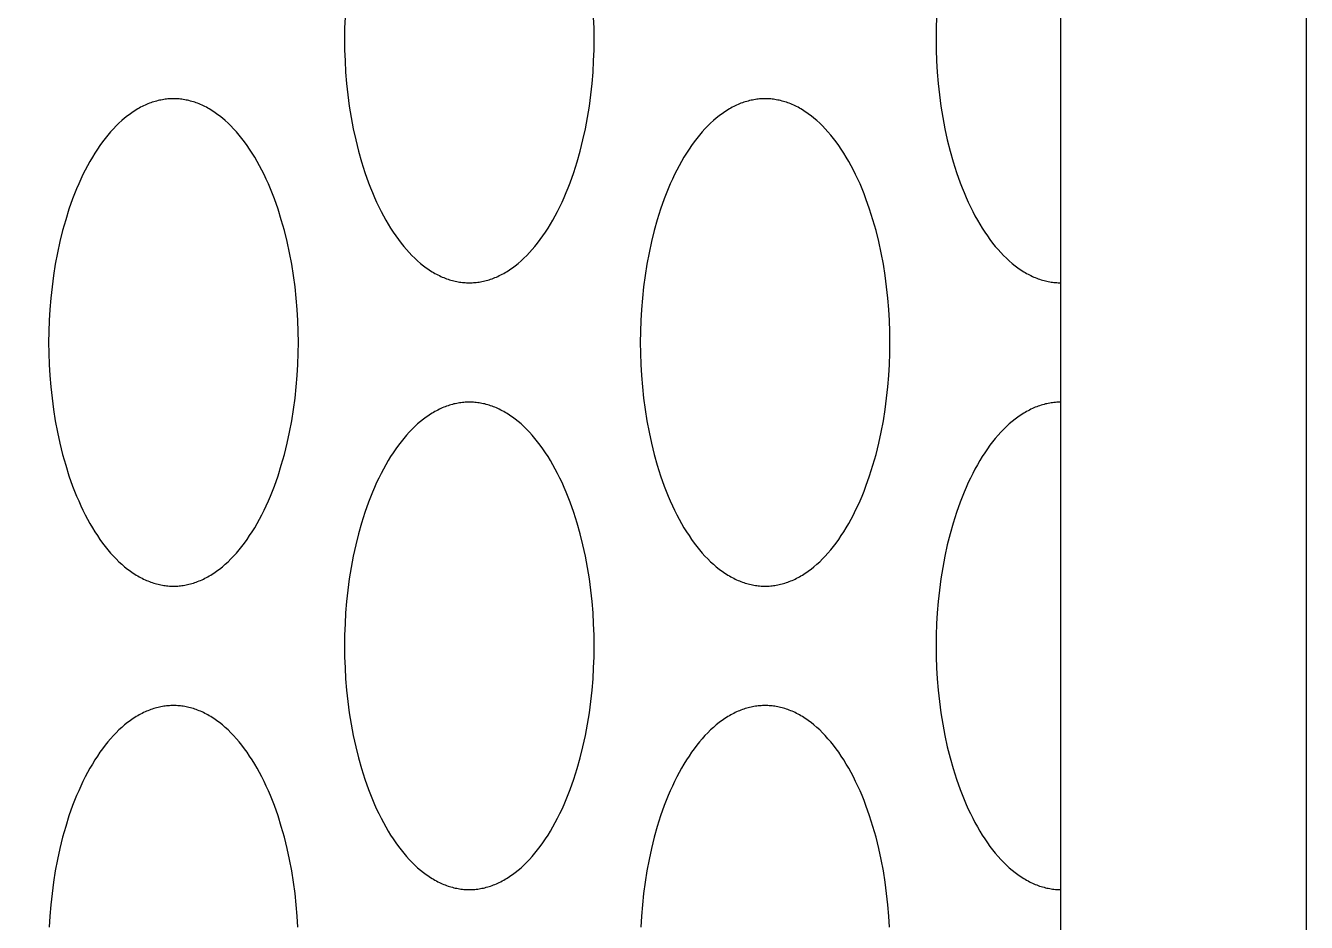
# Model space of a CAD drawing. Extents: x 958 to 1271, y 731 to 1450.
# Drawn here: x 1131 to 1271.4, y 894.3 to 992.5 of the extents above; entities that cross this region are included whole.
import ezdxf

# ---------------------------------------------------------------- set-up
doc = ezdxf.new("R2010")
doc.units = 0
doc.layers.add('LAYER_05', color=5, linetype='CONTINUOUS')

msp = doc.modelspace()

# ---------------------------------------------------------------- linework, layer by layer
at = {"layer": 'LAYER_05'}
for points in [[(958.2, 731.46), (1271.35, 731.46), (1271.35, 1449.98), (958.2, 1449.98)], [(985.1, 758.36), (1244.45, 758.36), (1244.45, 1423.08), (985.1, 1423.08)], [(1160.88, 957.78), (1160.86, 958.97), (1160.82, 960.18), (1160.75, 961.4), (1160.65, 962.64), (1160.51, 963.88), (1160.35, 965.13), (1160.15, 966.37), (1159.92, 967.61), (1159.65, 968.83), (1159.35, 970.04), (1159.01, 971.23), (1158.65, 972.39), (1158.25, 973.52), (1158.04, 974.07), (1157.82, 974.61), (1157.59, 975.14), (1157.36, 975.66), (1157.12, 976.17), (1156.87, 976.66), (1156.62, 977.14), (1156.36, 977.61), (1156.09, 978.07), (1155.82, 978.51), (1155.54, 978.94), (1155.26, 979.35), (1154.97, 979.75), (1154.68, 980.13), (1154.39, 980.49), (1154.09, 980.85), (1153.78, 981.18), (1153.48, 981.5), (1153.17, 981.8), (1152.86, 982.08), (1152.55, 982.35), (1152.23, 982.61), (1152.07, 982.73), (1151.91, 982.84), (1151.76, 982.95), (1151.6, 983.06), (1151.44, 983.16), (1151.28, 983.26), (1151.12, 983.36), (1150.96, 983.45), (1150.8, 983.54), (1150.64, 983.62), (1150.48, 983.7), (1150.32, 983.77), (1150.16, 983.85), (1150, 983.91), (1149.84, 983.98), (1149.68, 984.03), (1149.53, 984.09), (1149.37, 984.14), (1149.21, 984.19), (1149.05, 984.23), (1148.89, 984.27), (1148.74, 984.31), (1148.58, 984.34), (1148.42, 984.37), (1148.27, 984.4), (1148.11, 984.42), (1147.96, 984.44), (1147.81, 984.45), (1147.65, 984.47), (1147.5, 984.47), (1147.35, 984.48), (1147.2, 984.48), (1147.04, 984.48), (1146.89, 984.47), (1146.74, 984.47), (1146.59, 984.45), (1146.43, 984.44), (1146.28, 984.42), (1146.12, 984.4), (1145.97, 984.37), (1145.81, 984.34), (1145.65, 984.31), (1145.5, 984.27), (1145.34, 984.23), (1145.18, 984.19), (1145.02, 984.14), (1144.86, 984.09), (1144.71, 984.03), (1144.55, 983.98), (1144.39, 983.91), (1144.23, 983.85), (1144.07, 983.77), (1143.91, 983.7), (1143.75, 983.62), (1143.59, 983.54), (1143.43, 983.45), (1143.27, 983.36), (1143.11, 983.26), (1142.95, 983.16), (1142.79, 983.06), (1142.63, 982.95), (1142.48, 982.84), (1142.32, 982.73), (1142.16, 982.61), (1141.84, 982.35), (1141.53, 982.08), (1141.22, 981.8), (1140.91, 981.5), (1140.61, 981.18), (1140.3, 980.85), (1140, 980.49), (1139.71, 980.13), (1139.42, 979.75), (1139.13, 979.35), (1138.85, 978.94), (1138.57, 978.51), (1138.3, 978.07), (1138.03, 977.61), (1137.77, 977.14), (1137.52, 976.66), (1137.27, 976.17), (1137.03, 975.66), (1136.8, 975.14), (1136.57, 974.61), (1136.35, 974.07), (1136.14, 973.52), (1135.74, 972.39), (1135.38, 971.23), (1135.04, 970.04), (1134.74, 968.83), (1134.47, 967.61), (1134.24, 966.37), (1134.04, 965.13), (1133.88, 963.88), (1133.74, 962.64), (1133.64, 961.4), (1133.57, 960.18), (1133.53, 958.97), (1133.51, 957.78), (1133.53, 956.59), (1133.57, 955.38), (1133.64, 954.16), (1133.74, 952.92), (1133.88, 951.68), (1134.04, 950.43), (1134.24, 949.19), (1134.47, 947.95), (1134.74, 946.73), (1135.04, 945.52), (1135.38, 944.33), (1135.74, 943.17), (1136.14, 942.04), (1136.35, 941.49), (1136.57, 940.95), (1136.8, 940.42), (1137.03, 939.9), (1137.27, 939.39), (1137.52, 938.9), (1137.77, 938.42), (1138.03, 937.95), (1138.3, 937.49), (1138.57, 937.05), (1138.85, 936.62), (1139.13, 936.21), (1139.42, 935.81), (1139.71, 935.43), (1140, 935.07), (1140.3, 934.71), (1140.61, 934.38), (1140.91, 934.06), (1141.22, 933.76), (1141.53, 933.48), (1141.84, 933.21), (1142.16, 932.95), (1142.32, 932.83), (1142.48, 932.72), (1142.63, 932.61), (1142.79, 932.5), (1142.95, 932.4), (1143.11, 932.3), (1143.27, 932.2), (1143.43, 932.11), (1143.59, 932.02), (1143.75, 931.94), (1143.91, 931.86), (1144.07, 931.79), (1144.23, 931.71), (1144.39, 931.65), (1144.55, 931.58), (1144.71, 931.53), (1144.86, 931.47), (1145.02, 931.42), (1145.18, 931.37), (1145.34, 931.33), (1145.5, 931.29), (1145.65, 931.25), (1145.81, 931.22), (1145.97, 931.19), (1146.12, 931.16), (1146.28, 931.14), (1146.43, 931.12), (1146.59, 931.11), (1146.74, 931.09), (1146.89, 931.09), (1147.04, 931.08), (1147.2, 931.08), (1147.35, 931.08), (1147.5, 931.09), (1147.65, 931.09), (1147.81, 931.11), (1147.96, 931.12), (1148.11, 931.14), (1148.27, 931.16), (1148.42, 931.19), (1148.58, 931.22), (1148.74, 931.25), (1148.89, 931.29), (1149.05, 931.33), (1149.21, 931.37), (1149.37, 931.42), (1149.53, 931.47), (1149.68, 931.53), (1149.84, 931.58), (1150, 931.65), (1150.16, 931.71), (1150.32, 931.79), (1150.48, 931.86), (1150.64, 931.94), (1150.8, 932.02), (1150.96, 932.11), (1151.12, 932.2), (1151.28, 932.3), (1151.44, 932.4), (1151.6, 932.5), (1151.76, 932.61), (1151.91, 932.72), (1152.07, 932.83), (1152.23, 932.95), (1152.55, 933.21), (1152.86, 933.48), (1153.17, 933.76), (1153.48, 934.06), (1153.78, 934.38), (1154.09, 934.71), (1154.39, 935.07), (1154.68, 935.43), (1154.97, 935.81), (1155.26, 936.21), (1155.54, 936.62), (1155.82, 937.05), (1156.09, 937.49), (1156.36, 937.95), (1156.62, 938.42), (1156.87, 938.9), (1157.12, 939.39), (1157.36, 939.9), (1157.59, 940.42), (1157.82, 940.95), (1158.04, 941.49), (1158.25, 942.04), (1158.65, 943.17), (1159.01, 944.33), (1159.35, 945.52), (1159.65, 946.73), (1159.92, 947.95), (1160.15, 949.19), (1160.35, 950.43), (1160.51, 951.68), (1160.65, 952.92), (1160.75, 954.16), (1160.82, 955.38), (1160.86, 956.59)], [(1225.71, 957.78), (1225.7, 958.97), (1225.66, 960.18), (1225.59, 961.4), (1225.49, 962.64), (1225.35, 963.88), (1225.19, 965.13), (1224.99, 966.37), (1224.75, 967.61), (1224.49, 968.83), (1224.19, 970.04), (1223.85, 971.23), (1223.48, 972.39), (1223.08, 973.52), (1222.87, 974.07), (1222.65, 974.61), (1222.43, 975.14), (1222.19, 975.66), (1221.95, 976.17), (1221.71, 976.66), (1221.45, 977.14), (1221.19, 977.61), (1220.93, 978.07), (1220.66, 978.51), (1220.38, 978.94), (1220.1, 979.35), (1219.81, 979.75), (1219.52, 980.13), (1219.22, 980.49), (1218.92, 980.85), (1218.62, 981.18), (1218.32, 981.5), (1218.01, 981.8), (1217.7, 982.08), (1217.38, 982.35), (1217.07, 982.61), (1216.91, 982.73), (1216.75, 982.84), (1216.59, 982.95), (1216.43, 983.06), (1216.28, 983.16), (1216.12, 983.26), (1215.96, 983.36), (1215.8, 983.45), (1215.64, 983.54), (1215.48, 983.62), (1215.32, 983.7), (1215.16, 983.77), (1215, 983.85), (1214.84, 983.91), (1214.68, 983.98), (1214.52, 984.03), (1214.36, 984.09), (1214.21, 984.14), (1214.05, 984.19), (1213.89, 984.23), (1213.73, 984.27), (1213.57, 984.31), (1213.42, 984.34), (1213.26, 984.37), (1213.11, 984.4), (1212.95, 984.42), (1212.8, 984.44), (1212.64, 984.45), (1212.49, 984.47), (1212.34, 984.47), (1212.18, 984.48), (1212.03, 984.48), (1211.88, 984.48), (1211.73, 984.47), (1211.58, 984.47), (1211.42, 984.45), (1211.27, 984.44), (1211.11, 984.42), (1210.96, 984.4), (1210.8, 984.37), (1210.65, 984.34), (1210.49, 984.31), (1210.33, 984.27), (1210.18, 984.23), (1210.02, 984.19), (1209.86, 984.14), (1209.7, 984.09), (1209.54, 984.03), (1209.38, 983.98), (1209.23, 983.91), (1209.07, 983.85), (1208.91, 983.77), (1208.75, 983.7), (1208.59, 983.62), (1208.43, 983.54), (1208.27, 983.45), (1208.11, 983.36), (1207.95, 983.26), (1207.79, 983.16), (1207.63, 983.06), (1207.47, 982.95), (1207.31, 982.84), (1207.15, 982.73), (1207, 982.61), (1206.68, 982.35), (1206.37, 982.08), (1206.06, 981.8), (1205.75, 981.5), (1205.44, 981.18), (1205.14, 980.85), (1204.84, 980.49), (1204.55, 980.13), (1204.26, 979.75), (1203.97, 979.35), (1203.69, 978.94), (1203.41, 978.51), (1203.14, 978.07), (1202.87, 977.61), (1202.61, 977.14), (1202.36, 976.66), (1202.11, 976.17), (1201.87, 975.66), (1201.64, 975.14), (1201.41, 974.61), (1201.19, 974.07), (1200.98, 973.52), (1200.58, 972.39), (1200.21, 971.23), (1199.88, 970.04), (1199.58, 968.83), (1199.31, 967.61), (1199.08, 966.37), (1198.88, 965.13), (1198.71, 963.88), (1198.58, 962.64), (1198.48, 961.4), (1198.41, 960.18), (1198.37, 958.97), (1198.35, 957.78), (1198.37, 956.59), (1198.41, 955.38), (1198.48, 954.16), (1198.58, 952.92), (1198.71, 951.68), (1198.88, 950.43), (1199.08, 949.19), (1199.31, 947.95), (1199.58, 946.73), (1199.88, 945.52), (1200.21, 944.33), (1200.58, 943.17), (1200.98, 942.04), (1201.19, 941.49), (1201.41, 940.95), (1201.64, 940.42), (1201.87, 939.9), (1202.11, 939.39), (1202.36, 938.9), (1202.61, 938.42), (1202.87, 937.95), (1203.14, 937.49), (1203.41, 937.05), (1203.69, 936.62), (1203.97, 936.21), (1204.26, 935.81), (1204.55, 935.43), (1204.84, 935.07), (1205.14, 934.71), (1205.44, 934.38), (1205.75, 934.06), (1206.06, 933.76), (1206.37, 933.48), (1206.68, 933.21), (1207, 932.95), (1207.15, 932.83), (1207.31, 932.72), (1207.47, 932.61), (1207.63, 932.5), (1207.79, 932.4), (1207.95, 932.3), (1208.11, 932.2), (1208.27, 932.11), (1208.43, 932.02), (1208.59, 931.94), (1208.75, 931.86), (1208.91, 931.79), (1209.07, 931.71), (1209.23, 931.65), (1209.38, 931.58), (1209.54, 931.53), (1209.7, 931.47), (1209.86, 931.42), (1210.02, 931.37), (1210.18, 931.33), (1210.33, 931.29), (1210.49, 931.25), (1210.65, 931.22), (1210.8, 931.19), (1210.96, 931.16), (1211.11, 931.14), (1211.27, 931.12), (1211.42, 931.11), (1211.58, 931.09), (1211.73, 931.09), (1211.88, 931.08), (1212.03, 931.08), (1212.18, 931.08), (1212.34, 931.09), (1212.49, 931.09), (1212.64, 931.11), (1212.8, 931.12), (1212.95, 931.14), (1213.11, 931.16), (1213.26, 931.19), (1213.42, 931.22), (1213.57, 931.25), (1213.73, 931.29), (1213.89, 931.33), (1214.05, 931.37), (1214.21, 931.42), (1214.36, 931.47), (1214.52, 931.53), (1214.68, 931.58), (1214.84, 931.65), (1215, 931.71), (1215.16, 931.79), (1215.32, 931.86), (1215.48, 931.94), (1215.64, 932.02), (1215.8, 932.11), (1215.96, 932.2), (1216.12, 932.3), (1216.28, 932.4), (1216.43, 932.5), (1216.59, 932.61), (1216.75, 932.72), (1216.91, 932.83), (1217.07, 932.95), (1217.38, 933.21), (1217.7, 933.48), (1218.01, 933.76), (1218.32, 934.06), (1218.62, 934.38), (1218.92, 934.71), (1219.22, 935.07), (1219.52, 935.43), (1219.81, 935.81), (1220.1, 936.21), (1220.38, 936.62), (1220.66, 937.05), (1220.93, 937.49), (1221.19, 937.95), (1221.45, 938.42), (1221.71, 938.9), (1221.95, 939.39), (1222.19, 939.9), (1222.43, 940.42), (1222.65, 940.95), (1222.87, 941.49), (1223.08, 942.04), (1223.48, 943.17), (1223.85, 944.33), (1224.19, 945.52), (1224.49, 946.73), (1224.75, 947.95), (1224.99, 949.19), (1225.19, 950.43), (1225.35, 951.68), (1225.49, 952.92), (1225.59, 954.16), (1225.66, 955.38), (1225.7, 956.59)], [(1179.61, 951.24), (1179.46, 951.24), (1179.31, 951.24), (1179.16, 951.23), (1179, 951.22), (1178.85, 951.2), (1178.7, 951.18), (1178.54, 951.16), (1178.38, 951.14), (1178.23, 951.11), (1178.07, 951.07), (1177.91, 951.04), (1177.76, 951), (1177.6, 950.95), (1177.44, 950.91), (1177.28, 950.85), (1177.12, 950.8), (1176.97, 950.74), (1176.81, 950.68), (1176.65, 950.61), (1176.49, 950.54), (1176.33, 950.46), (1176.17, 950.38), (1176.01, 950.3), (1175.85, 950.21), (1175.69, 950.12), (1175.53, 950.03), (1175.37, 949.93), (1175.21, 949.82), (1175.05, 949.72), (1174.89, 949.61), (1174.74, 949.49), (1174.58, 949.37), (1174.26, 949.12), (1173.95, 948.85), (1173.64, 948.56), (1173.33, 948.26), (1173.02, 947.94), (1172.72, 947.61), (1172.42, 947.26), (1172.13, 946.89), (1171.84, 946.51), (1171.55, 946.11), (1171.27, 945.7), (1170.99, 945.27), (1170.72, 944.83), (1170.45, 944.38), (1170.19, 943.91), (1169.94, 943.42), (1169.69, 942.93), (1169.45, 942.42), (1169.22, 941.9), (1168.99, 941.37), (1168.77, 940.83), (1168.56, 940.28), (1168.16, 939.15), (1167.8, 937.99), (1167.46, 936.81), (1167.16, 935.6), (1166.89, 934.37), (1166.66, 933.13), (1166.46, 931.89), (1166.29, 930.65), (1166.16, 929.4), (1166.06, 928.17), (1165.99, 926.94), (1165.95, 925.73), (1165.93, 924.54), (1165.95, 923.35), (1165.99, 922.14), (1166.06, 920.92), (1166.16, 919.69), (1166.29, 918.44), (1166.46, 917.2), (1166.66, 915.95), (1166.89, 914.72), (1167.16, 913.49), (1167.46, 912.28), (1167.8, 911.09), (1168.16, 909.93), (1168.56, 908.81), (1168.77, 908.26), (1168.99, 907.71), (1169.22, 907.18), (1169.45, 906.67), (1169.69, 906.16), (1169.94, 905.66), (1170.19, 905.18), (1170.45, 904.71), (1170.72, 904.26), (1170.99, 903.81), (1171.27, 903.39), (1171.55, 902.98), (1171.84, 902.58), (1172.13, 902.2), (1172.42, 901.83), (1172.72, 901.48), (1173.02, 901.14), (1173.33, 900.83), (1173.64, 900.52), (1173.95, 900.24), (1174.26, 899.97), (1174.58, 899.72), (1174.74, 899.6), (1174.89, 899.48), (1175.05, 899.37), (1175.21, 899.26), (1175.37, 899.16), (1175.53, 899.06), (1175.69, 898.97), (1175.85, 898.87), (1176.01, 898.79), (1176.17, 898.7), (1176.33, 898.62), (1176.49, 898.55), (1176.65, 898.48), (1176.81, 898.41), (1176.97, 898.35), (1177.12, 898.29), (1177.28, 898.23), (1177.44, 898.18), (1177.6, 898.13), (1177.76, 898.09), (1177.91, 898.05), (1178.07, 898.01), (1178.23, 897.98), (1178.38, 897.95), (1178.54, 897.93), (1178.7, 897.9), (1178.85, 897.89), (1179, 897.87), (1179.16, 897.86), (1179.31, 897.85), (1179.46, 897.85), (1179.61, 897.84), (1179.77, 897.85), (1179.92, 897.85), (1180.07, 897.86), (1180.22, 897.87), (1180.38, 897.89), (1180.53, 897.9), (1180.69, 897.93), (1180.84, 897.95), (1181, 897.98), (1181.16, 898.01), (1181.31, 898.05), (1181.47, 898.09), (1181.63, 898.13), (1181.79, 898.18), (1181.94, 898.23), (1182.1, 898.29), (1182.26, 898.35), (1182.42, 898.41), (1182.58, 898.48), (1182.74, 898.55), (1182.9, 898.62), (1183.06, 898.7), (1183.22, 898.79), (1183.38, 898.87), (1183.54, 898.97), (1183.7, 899.06), (1183.86, 899.16), (1184.02, 899.26), (1184.17, 899.37), (1184.33, 899.48), (1184.49, 899.6), (1184.65, 899.72), (1184.96, 899.97), (1185.28, 900.24), (1185.59, 900.52), (1185.9, 900.83), (1186.2, 901.14), (1186.51, 901.48), (1186.81, 901.83), (1187.1, 902.2), (1187.39, 902.58), (1187.68, 902.98), (1187.96, 903.39), (1188.24, 903.81), (1188.51, 904.26), (1188.77, 904.71), (1189.03, 905.18), (1189.29, 905.66), (1189.54, 906.16), (1189.78, 906.67), (1190.01, 907.18), (1190.24, 907.71), (1190.45, 908.26), (1190.67, 908.81), (1191.07, 909.93), (1191.43, 911.09), (1191.77, 912.28), (1192.07, 913.49), (1192.33, 914.72), (1192.57, 915.95), (1192.77, 917.2), (1192.93, 918.44), (1193.07, 919.69), (1193.17, 920.92), (1193.24, 922.14), (1193.28, 923.35), (1193.3, 924.54), (1193.28, 925.73), (1193.24, 926.94), (1193.17, 928.17), (1193.07, 929.4), (1192.93, 930.65), (1192.77, 931.89), (1192.57, 933.13), (1192.33, 934.37), (1192.07, 935.6), (1191.77, 936.81), (1191.43, 937.99), (1191.07, 939.15), (1190.67, 940.28), (1190.45, 940.83), (1190.24, 941.37), (1190.01, 941.9), (1189.78, 942.42), (1189.54, 942.93), (1189.29, 943.42), (1189.03, 943.91), (1188.77, 944.38), (1188.51, 944.83), (1188.24, 945.27), (1187.96, 945.7), (1187.68, 946.11), (1187.39, 946.51), (1187.1, 946.89), (1186.81, 947.26), (1186.51, 947.61), (1186.2, 947.94), (1185.9, 948.26), (1185.59, 948.56), (1185.28, 948.85), (1184.96, 949.12), (1184.65, 949.37), (1184.49, 949.49), (1184.33, 949.61), (1184.17, 949.72), (1184.02, 949.82), (1183.86, 949.93), (1183.7, 950.03), (1183.54, 950.12), (1183.38, 950.21), (1183.22, 950.3), (1183.06, 950.38), (1182.9, 950.46), (1182.74, 950.54), (1182.58, 950.61), (1182.42, 950.68), (1182.26, 950.74), (1182.1, 950.8), (1181.94, 950.85), (1181.79, 950.91), (1181.63, 950.95), (1181.47, 951), (1181.31, 951.04), (1181.16, 951.07), (1181, 951.11), (1180.84, 951.14), (1180.69, 951.16), (1180.53, 951.18), (1180.38, 951.2), (1180.22, 951.22), (1180.07, 951.23), (1179.92, 951.24), (1179.77, 951.24)]]:
    msp.add_lwpolyline(points, close=True, dxfattribs=at)
for points in [[(1165.99, 993.42), (1165.95, 992.21), (1165.93, 991.02), (1165.95, 989.83), (1165.99, 988.62), (1166.06, 987.39), (1166.16, 986.16), (1166.29, 984.91), (1166.46, 983.67), (1166.66, 982.43), (1166.89, 981.19), (1167.16, 979.96), (1167.46, 978.75), (1167.8, 977.57), (1168.16, 976.41), (1168.56, 975.28), (1168.77, 974.73), (1168.99, 974.19), (1169.22, 973.66), (1169.45, 973.14), (1169.69, 972.63), (1169.94, 972.14), (1170.19, 971.65), (1170.45, 971.18), (1170.72, 970.73), (1170.99, 970.29), (1171.27, 969.86), (1171.55, 969.45), (1171.84, 969.05), (1172.13, 968.67), (1172.42, 968.3), (1172.72, 967.95), (1173.02, 967.62), (1173.33, 967.3), (1173.64, 967), (1173.95, 966.71), (1174.26, 966.44), (1174.58, 966.19), (1174.74, 966.07), (1174.89, 965.95), (1175.05, 965.84), (1175.21, 965.74), (1175.37, 965.63), (1175.53, 965.53), (1175.69, 965.44), (1175.85, 965.35), (1176.01, 965.26), (1176.17, 965.18), (1176.33, 965.1), (1176.49, 965.02), (1176.65, 964.95), (1176.81, 964.88), (1176.97, 964.82), (1177.12, 964.76), (1177.28, 964.71), (1177.44, 964.65), (1177.6, 964.61), (1177.76, 964.56), (1177.91, 964.52), (1178.07, 964.49), (1178.23, 964.45), (1178.38, 964.42), (1178.54, 964.4), (1178.7, 964.38), (1178.85, 964.36), (1179, 964.34), (1179.16, 964.33), (1179.31, 964.32), (1179.46, 964.32), (1179.61, 964.32), (1179.77, 964.32), (1179.92, 964.32), (1180.07, 964.33), (1180.22, 964.34), (1180.38, 964.36), (1180.53, 964.38), (1180.69, 964.4), (1180.84, 964.42), (1181, 964.45), (1181.16, 964.49), (1181.31, 964.52), (1181.47, 964.56), (1181.63, 964.61), (1181.79, 964.65), (1181.94, 964.71), (1182.1, 964.76), (1182.26, 964.82), (1182.42, 964.88), (1182.58, 964.95), (1182.74, 965.02), (1182.9, 965.1), (1183.06, 965.18), (1183.22, 965.26), (1183.38, 965.35), (1183.54, 965.44), (1183.7, 965.53), (1183.86, 965.63), (1184.02, 965.74), (1184.17, 965.84), (1184.33, 965.95), (1184.49, 966.07), (1184.65, 966.19), (1184.96, 966.44), (1185.28, 966.71), (1185.59, 967), (1185.9, 967.3), (1186.2, 967.62), (1186.51, 967.95), (1186.81, 968.3), (1187.1, 968.67), (1187.39, 969.05), (1187.68, 969.45), (1187.96, 969.86), (1188.24, 970.29), (1188.51, 970.73), (1188.77, 971.18), (1189.03, 971.65), (1189.29, 972.14), (1189.54, 972.63), (1189.78, 973.14), (1190.01, 973.66), (1190.24, 974.19), (1190.45, 974.73), (1190.67, 975.28), (1191.07, 976.41), (1191.43, 977.57), (1191.77, 978.75), (1192.07, 979.96), (1192.33, 981.19), (1192.57, 982.43), (1192.77, 983.67), (1192.93, 984.91), (1193.07, 986.16), (1193.17, 987.39), (1193.24, 988.62), (1193.28, 989.83), (1193.3, 991.02), (1193.28, 992.21), (1193.24, 993.42)], [(1230.83, 993.42), (1230.78, 992.21), (1230.77, 991.02), (1230.78, 989.83), (1230.83, 988.62), (1230.9, 987.39), (1231, 986.16), (1231.13, 984.91), (1231.3, 983.67), (1231.5, 982.43), (1231.73, 981.19), (1232, 979.96), (1232.3, 978.75), (1232.63, 977.57), (1233, 976.41), (1233.4, 975.28), (1233.61, 974.73), (1233.83, 974.19), (1234.06, 973.66), (1234.29, 973.14), (1234.53, 972.63), (1234.78, 972.14), (1235.03, 971.65), (1235.29, 971.18), (1235.56, 970.73), (1235.83, 970.29), (1236.11, 969.86), (1236.39, 969.45), (1236.67, 969.05), (1236.96, 968.67), (1237.26, 968.3), (1237.56, 967.95), (1237.86, 967.62), (1238.17, 967.3), (1238.48, 967), (1238.79, 966.71), (1239.1, 966.44), (1239.42, 966.19), (1239.57, 966.07), (1239.73, 965.95), (1239.89, 965.84), (1240.05, 965.74), (1240.21, 965.63), (1240.37, 965.53), (1240.53, 965.44), (1240.69, 965.35), (1240.85, 965.26), (1241.01, 965.18), (1241.17, 965.1), (1241.33, 965.02), (1241.48, 964.95), (1241.64, 964.88), (1241.8, 964.82), (1241.96, 964.76), (1242.12, 964.71), (1242.28, 964.65), (1242.44, 964.61), (1242.6, 964.56), (1242.75, 964.52), (1242.91, 964.49), (1243.07, 964.45), (1243.22, 964.42), (1243.38, 964.4), (1243.53, 964.38), (1243.69, 964.36), (1243.84, 964.34), (1244, 964.33), (1244.15, 964.32), (1244.3, 964.32), (1244.45, 964.32)], [(1244.45, 951.24), (1244.3, 951.24), (1244.15, 951.24), (1244, 951.23), (1243.84, 951.22), (1243.69, 951.2), (1243.53, 951.18), (1243.38, 951.16), (1243.22, 951.14), (1243.07, 951.11), (1242.91, 951.07), (1242.75, 951.04), (1242.6, 951), (1242.44, 950.95), (1242.28, 950.91), (1242.12, 950.85), (1241.96, 950.8), (1241.8, 950.74), (1241.64, 950.68), (1241.48, 950.61), (1241.33, 950.54), (1241.17, 950.46), (1241.01, 950.38), (1240.85, 950.3), (1240.69, 950.21), (1240.53, 950.12), (1240.37, 950.03), (1240.21, 949.93), (1240.05, 949.82), (1239.89, 949.72), (1239.73, 949.61), (1239.57, 949.49), (1239.42, 949.37), (1239.1, 949.12), (1238.79, 948.85), (1238.48, 948.56), (1238.17, 948.26), (1237.86, 947.94), (1237.56, 947.61), (1237.26, 947.26), (1236.96, 946.89), (1236.67, 946.51), (1236.39, 946.11), (1236.11, 945.7), (1235.83, 945.27), (1235.56, 944.83), (1235.29, 944.38), (1235.03, 943.91), (1234.78, 943.42), (1234.53, 942.93), (1234.29, 942.42), (1234.06, 941.9), (1233.83, 941.37), (1233.61, 940.83), (1233.4, 940.28), (1233, 939.15), (1232.63, 937.99), (1232.3, 936.81), (1232, 935.6), (1231.73, 934.37), (1231.5, 933.13), (1231.3, 931.89), (1231.13, 930.65), (1231, 929.4), (1230.9, 928.17), (1230.83, 926.94), (1230.78, 925.73), (1230.77, 924.54), (1230.78, 923.35), (1230.83, 922.14), (1230.9, 920.92), (1231, 919.69), (1231.13, 918.44), (1231.3, 917.2), (1231.5, 915.95), (1231.73, 914.72), (1232, 913.49), (1232.3, 912.28), (1232.63, 911.09), (1233, 909.93), (1233.4, 908.81), (1233.61, 908.26), (1233.83, 907.71), (1234.06, 907.18), (1234.29, 906.67), (1234.53, 906.16), (1234.78, 905.66), (1235.03, 905.18), (1235.29, 904.71), (1235.56, 904.26), (1235.83, 903.81), (1236.11, 903.39), (1236.39, 902.98), (1236.67, 902.58), (1236.96, 902.2), (1237.26, 901.83), (1237.56, 901.48), (1237.86, 901.14), (1238.17, 900.83), (1238.48, 900.52), (1238.79, 900.24), (1239.1, 899.97), (1239.42, 899.72), (1239.57, 899.6), (1239.73, 899.48), (1239.89, 899.37), (1240.05, 899.26), (1240.21, 899.16), (1240.37, 899.06), (1240.53, 898.97), (1240.69, 898.87), (1240.85, 898.79), (1241.01, 898.7), (1241.17, 898.62), (1241.33, 898.55), (1241.48, 898.48), (1241.64, 898.41), (1241.8, 898.35), (1241.96, 898.29), (1242.12, 898.23), (1242.28, 898.18), (1242.44, 898.13), (1242.6, 898.09), (1242.75, 898.05), (1242.91, 898.01), (1243.07, 897.98), (1243.22, 897.95), (1243.38, 897.93), (1243.53, 897.9), (1243.69, 897.89), (1243.84, 897.87), (1244, 897.86), (1244.15, 897.85), (1244.3, 897.85), (1244.45, 897.84)], [(1160.82, 893.71), (1160.75, 894.93), (1160.65, 896.17), (1160.51, 897.41), (1160.35, 898.65), (1160.15, 899.9), (1159.92, 901.14), (1159.65, 902.36), (1159.35, 903.57), (1159.01, 904.76), (1158.65, 905.92), (1158.25, 907.05), (1158.04, 907.6), (1157.82, 908.14), (1157.59, 908.67), (1157.36, 909.19), (1157.12, 909.69), (1156.87, 910.19), (1156.62, 910.67), (1156.36, 911.14), (1156.09, 911.6), (1155.82, 912.04), (1155.54, 912.46), (1155.26, 912.88), (1154.97, 913.27), (1154.68, 913.66), (1154.39, 914.02), (1154.09, 914.37), (1153.78, 914.71), (1153.48, 915.03), (1153.17, 915.33), (1152.86, 915.61), (1152.55, 915.88), (1152.23, 916.13), (1152.07, 916.25), (1151.91, 916.37), (1151.76, 916.48), (1151.6, 916.59), (1151.44, 916.69), (1151.28, 916.79), (1151.12, 916.89), (1150.96, 916.98), (1150.8, 917.06), (1150.64, 917.15), (1150.48, 917.23), (1150.32, 917.3), (1150.16, 917.37), (1150, 917.44), (1149.84, 917.5), (1149.68, 917.56), (1149.53, 917.62), (1149.37, 917.67), (1149.21, 917.72), (1149.05, 917.76), (1148.89, 917.8), (1148.74, 917.84), (1148.58, 917.87), (1148.42, 917.9), (1148.27, 917.93), (1148.11, 917.95), (1147.96, 917.97), (1147.81, 917.98), (1147.65, 917.99), (1147.5, 918), (1147.35, 918.01), (1147.2, 918.01), (1147.04, 918.01), (1146.89, 918), (1146.74, 917.99), (1146.59, 917.98), (1146.43, 917.97), (1146.28, 917.95), (1146.12, 917.93), (1145.97, 917.9), (1145.81, 917.87), (1145.65, 917.84), (1145.5, 917.8), (1145.34, 917.76), (1145.18, 917.72), (1145.02, 917.67), (1144.86, 917.62), (1144.71, 917.56), (1144.55, 917.5), (1144.39, 917.44), (1144.23, 917.37), (1144.07, 917.3), (1143.91, 917.23), (1143.75, 917.15), (1143.59, 917.06), (1143.43, 916.98), (1143.27, 916.89), (1143.11, 916.79), (1142.95, 916.69), (1142.79, 916.59), (1142.63, 916.48), (1142.48, 916.37), (1142.32, 916.25), (1142.16, 916.13), (1141.84, 915.88), (1141.53, 915.61), (1141.22, 915.33), (1140.91, 915.03), (1140.61, 914.71), (1140.3, 914.37), (1140, 914.02), (1139.71, 913.66), (1139.42, 913.27), (1139.13, 912.88), (1138.85, 912.46), (1138.57, 912.04), (1138.3, 911.6), (1138.03, 911.14), (1137.77, 910.67), (1137.52, 910.19), (1137.27, 909.69), (1137.03, 909.19), (1136.8, 908.67), (1136.57, 908.14), (1136.35, 907.6), (1136.14, 907.05), (1135.74, 905.92), (1135.38, 904.76), (1135.04, 903.57), (1134.74, 902.36), (1134.47, 901.14), (1134.24, 899.9), (1134.04, 898.65), (1133.88, 897.41), (1133.74, 896.17), (1133.64, 894.93), (1133.57, 893.71)], [(1225.66, 893.71), (1225.59, 894.93), (1225.49, 896.17), (1225.35, 897.41), (1225.19, 898.65), (1224.99, 899.9), (1224.75, 901.14), (1224.49, 902.36), (1224.19, 903.57), (1223.85, 904.76), (1223.48, 905.92), (1223.08, 907.05), (1222.87, 907.6), (1222.65, 908.14), (1222.43, 908.67), (1222.19, 909.19), (1221.95, 909.69), (1221.71, 910.19), (1221.45, 910.67), (1221.19, 911.14), (1220.93, 911.6), (1220.66, 912.04), (1220.38, 912.46), (1220.1, 912.88), (1219.81, 913.27), (1219.52, 913.66), (1219.22, 914.02), (1218.92, 914.37), (1218.62, 914.71), (1218.32, 915.03), (1218.01, 915.33), (1217.7, 915.61), (1217.38, 915.88), (1217.07, 916.13), (1216.91, 916.25), (1216.75, 916.37), (1216.59, 916.48), (1216.43, 916.59), (1216.28, 916.69), (1216.12, 916.79), (1215.96, 916.89), (1215.8, 916.98), (1215.64, 917.06), (1215.48, 917.15), (1215.32, 917.23), (1215.16, 917.3), (1215, 917.37), (1214.84, 917.44), (1214.68, 917.5), (1214.52, 917.56), (1214.36, 917.62), (1214.21, 917.67), (1214.05, 917.72), (1213.89, 917.76), (1213.73, 917.8), (1213.57, 917.84), (1213.42, 917.87), (1213.26, 917.9), (1213.11, 917.93), (1212.95, 917.95), (1212.8, 917.97), (1212.64, 917.98), (1212.49, 917.99), (1212.34, 918), (1212.18, 918.01), (1212.03, 918.01), (1211.88, 918.01), (1211.73, 918), (1211.58, 917.99), (1211.42, 917.98), (1211.27, 917.97), (1211.11, 917.95), (1210.96, 917.93), (1210.8, 917.9), (1210.65, 917.87), (1210.49, 917.84), (1210.33, 917.8), (1210.18, 917.76), (1210.02, 917.72), (1209.86, 917.67), (1209.7, 917.62), (1209.54, 917.56), (1209.38, 917.5), (1209.23, 917.44), (1209.07, 917.37), (1208.91, 917.3), (1208.75, 917.23), (1208.59, 917.15), (1208.43, 917.06), (1208.27, 916.98), (1208.11, 916.89), (1207.95, 916.79), (1207.79, 916.69), (1207.63, 916.59), (1207.47, 916.48), (1207.31, 916.37), (1207.15, 916.25), (1207, 916.13), (1206.68, 915.88), (1206.37, 915.61), (1206.06, 915.33), (1205.75, 915.03), (1205.44, 914.71), (1205.14, 914.37), (1204.84, 914.02), (1204.55, 913.66), (1204.26, 913.27), (1203.97, 912.88), (1203.69, 912.46), (1203.41, 912.04), (1203.14, 911.6), (1202.87, 911.14), (1202.61, 910.67), (1202.36, 910.19), (1202.11, 909.69), (1201.87, 909.19), (1201.64, 908.67), (1201.41, 908.14), (1201.19, 907.6), (1200.98, 907.05), (1200.58, 905.92), (1200.21, 904.76), (1199.88, 903.57), (1199.58, 902.36), (1199.31, 901.14), (1199.08, 899.9), (1198.88, 898.65), (1198.71, 897.41), (1198.58, 896.17), (1198.48, 894.93), (1198.41, 893.71)]]:
    msp.add_lwpolyline(points, dxfattribs=at)

doc.saveas('drawing.dxf')
